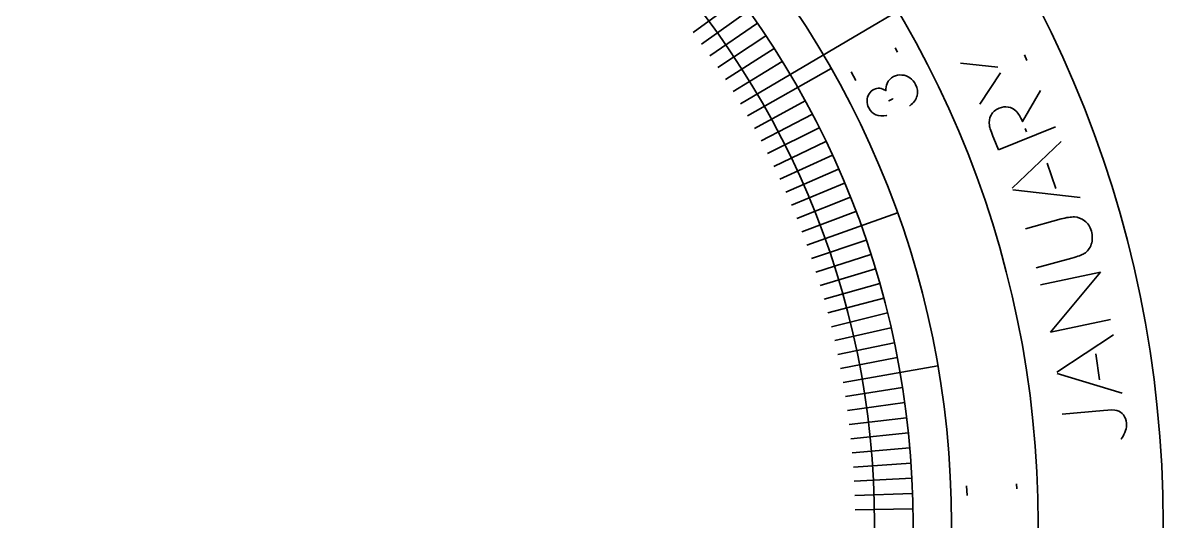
# Model space of a CAD drawing. Header units: inches. Extents: x 1 to 7, y 1 to 7.
# Drawn here: x 3.987 to 6.95, y 4.007 to 5.303 of the extents above; entities that cross this region are included whole.
import ezdxf

# ---------------------------------------------------------------- set-up
doc = ezdxf.new("R2010")
doc.units = ezdxf.units.IN
doc.header["$MEASUREMENT"] = 0
doc.layers.add('Layer 1', color=7, linetype='Continuous', lineweight=0)

# ---------------------------------------------------------------- blocks, each defined once
blk = doc.blocks.new('Block_1')
at = {"layer": 'Layer 1', "color": 1, "lineweight": 35, "true_color": 0xff0000}
for points in [[(6.4402, 4.0739), (6.4402, 4.0739), (6.4392, 4.0994), (6.4392, 4.0994)], [(6.5688, 4.1042), (6.5688, 4.1042), (6.5693, 4.0913), (6.5693, 4.0913)]]:
    blk.add_open_spline(points, degree=3, dxfattribs=at)
blk = doc.blocks.new('Block_0')
at = {"layer": 'Layer 1'}
blk.add_blockref('Block_1', (0, 0), dxfattribs=at)
blk = doc.blocks.new('Block_3')
at = {"layer": 'Layer 1', "color": 1, "lineweight": 35, "true_color": 0xff0000}
for points in [[(6.2532, 5.238), (6.2532, 5.238), (6.2594, 5.2267), (6.2594, 5.2267)], [(6.1515, 5.1536), (6.1515, 5.1536), (6.1394, 5.176), (6.1394, 5.176)]]:
    blk.add_open_spline(points, degree=3, dxfattribs=at)
blk = doc.blocks.new('Block_2')
at = {"layer": 'Layer 1'}
blk.add_blockref('Block_3', (0, 0), dxfattribs=at)
blk = doc.blocks.new('Block_5')
at = {"layer": 'Layer 1', "color": 1, "lineweight": 35, "true_color": 0xff0000}
for points, knots in [([(6.2315, 5.0626), (6.2315, 5.0626), (6.2315, 5.0626), (6.2315, 5.0626), (6.2209, 5.06), (6.2115, 5.0605), (6.2033, 5.064), (6.2033, 5.064), (6.2033, 5.064), (6.2033, 5.064), (6.2033, 5.064), (6.2033, 5.064), (6.2033, 5.064), (6.1951, 5.0676), (6.1889, 5.0735), (6.1848, 5.0818), (6.1848, 5.0818), (6.1848, 5.0818), (6.1848, 5.0818), (6.1848, 5.0818), (6.1848, 5.0818), (6.1848, 5.0818), (6.1818, 5.0879), (6.1804, 5.0942), (6.1806, 5.1008), (6.1806, 5.1008), (6.1806, 5.1008), (6.1806, 5.1008), (6.1806, 5.1008), (6.1806, 5.1008), (6.1806, 5.1008), (6.1807, 5.1074), (6.1824, 5.1133), (6.1857, 5.1185), (6.1857, 5.1185), (6.1857, 5.1185), (6.1857, 5.1185), (6.1857, 5.1185), (6.1857, 5.1185), (6.1857, 5.1185), (6.189, 5.1237), (6.1931, 5.1276), (6.1983, 5.1301), (6.1983, 5.1301), (6.1983, 5.1301), (6.1983, 5.1301), (6.1983, 5.1301), (6.1983, 5.1301), (6.1983, 5.1301), (6.2083, 5.1351), (6.2186, 5.134), (6.2294, 5.127), (6.2294, 5.127), (6.2294, 5.127), (6.2294, 5.127), (6.2294, 5.127), (6.2294, 5.127), (6.2294, 5.127), (6.2289, 5.1337), (6.23, 5.1399), (6.2326, 5.1457), (6.2326, 5.1457), (6.2326, 5.1457), (6.2326, 5.1457), (6.2326, 5.1457), (6.2326, 5.1457), (6.2326, 5.1457), (6.2362, 5.1538), (6.2419, 5.1597), (6.2495, 5.1635), (6.2495, 5.1635), (6.2495, 5.1635), (6.2495, 5.1635), (6.2495, 5.1635), (6.2495, 5.1635), (6.2495, 5.1635), (6.2561, 5.1668), (6.2632, 5.1682), (6.2709, 5.1676), (6.2709, 5.1676), (6.2709, 5.1676), (6.2709, 5.1676), (6.2709, 5.1676), (6.2709, 5.1676), (6.2709, 5.1676), (6.2786, 5.1671), (6.2856, 5.1647), (6.2918, 5.1603), (6.2918, 5.1603), (6.2918, 5.1603), (6.2918, 5.1603), (6.2918, 5.1603), (6.2918, 5.1603), (6.2918, 5.1603), (6.2981, 5.1559), (6.303, 5.15), (6.3067, 5.1426), (6.3067, 5.1426), (6.3067, 5.1426), (6.3067, 5.1426), (6.3067, 5.1426), (6.3067, 5.1426), (6.3067, 5.1426), (6.3117, 5.1326), (6.3129, 5.1228), (6.3105, 5.1133), (6.3105, 5.1133), (6.3105, 5.1133), (6.3105, 5.1133), (6.3105, 5.1133), (6.3105, 5.1133), (6.3105, 5.1133), (6.308, 5.1037), (6.3017, 5.0951), (6.2916, 5.0876), (6.2916, 5.0876), (6.2916, 5.0876), (6.2916, 5.0876)], [0, 0, 0, 0, 1, 1, 1, 2, 2, 2, 3, 3, 3, 4, 4, 4, 5, 5, 5, 6, 6, 6, 7, 7, 7, 8, 8, 8, 9, 9, 9, 10, 10, 10, 11, 11, 11, 12, 12, 12, 13, 13, 13, 14, 14, 14, 15, 15, 15, 16, 16, 16, 17, 17, 17, 18, 18, 18, 19, 19, 19, 20, 20, 20, 21, 21, 21, 22, 22, 22, 23, 23, 23, 24, 24, 24, 25, 25, 25, 26, 26, 26, 27, 27, 27, 28, 28, 28, 29, 29, 29, 30, 30, 30, 31, 31, 31, 32, 32, 32, 33, 33, 33, 34, 34, 34, 35, 35, 35, 36, 36, 36, 37, 37, 37, 38, 38, 38, 39, 39, 39, 39]), ([(6.2477, 5.1059), (6.2477, 5.1059), (6.2477, 5.1059), (6.2477, 5.1059), (6.2477, 5.1059), (6.237, 5.1006), (6.237, 5.1006), (6.237, 5.1006), (6.237, 5.1006), (6.237, 5.1006)], [0, 0, 0, 0, 1, 1, 1, 2, 2, 2, 3, 3, 3, 3])]:
    blk.add_open_spline(points, degree=3, knots=knots, dxfattribs=at)
blk = doc.blocks.new('Block_4')
at = {"layer": 'Layer 1'}
blk.add_blockref('Block_5', (0, 0), dxfattribs=at)
blk = doc.blocks.new('Block_67')
at = {"layer": 'Layer 1', "color": 1, "lineweight": 35, "true_color": 0xff0000}
blk.add_open_spline([(6.6878, 4.2853), (6.6878, 4.2853), (6.7951, 4.2953), (6.7951, 4.2953), (6.7951, 4.2953), (6.7951, 4.2953), (6.7951, 4.2953), (6.8116, 4.2968), (6.8232, 4.2966), (6.8298, 4.2947), (6.8298, 4.2947), (6.8298, 4.2947), (6.8298, 4.2947), (6.8298, 4.2947), (6.8298, 4.2947), (6.8298, 4.2947), (6.8365, 4.2927), (6.8421, 4.2889), (6.8465, 4.2833), (6.8465, 4.2833), (6.8465, 4.2833), (6.8465, 4.2833), (6.8465, 4.2833), (6.8465, 4.2833), (6.8465, 4.2833), (6.8509, 4.2777), (6.8535, 4.2706), (6.8543, 4.2621), (6.8543, 4.2621), (6.8543, 4.2621), (6.8543, 4.2621), (6.8543, 4.2621), (6.8543, 4.2621), (6.8543, 4.2621), (6.8549, 4.2557), (6.8542, 4.2493), (6.8523, 4.2428), (6.8523, 4.2428), (6.8523, 4.2428), (6.8523, 4.2428), (6.8523, 4.2428), (6.8523, 4.2428), (6.8523, 4.2428), (6.8504, 4.2364), (6.8467, 4.229), (6.8412, 4.2209), (6.8412, 4.2209), (6.8412, 4.2209), (6.8412, 4.2209)], degree=3, knots=[0, 0, 0, 0, 1, 1, 1, 2, 2, 2, 3, 3, 3, 4, 4, 4, 5, 5, 5, 6, 6, 6, 7, 7, 7, 8, 8, 8, 9, 9, 9, 10, 10, 10, 11, 11, 11, 12, 12, 12, 13, 13, 13, 14, 14, 14, 15, 15, 15, 16, 16, 16, 16], dxfattribs=at)
blk = doc.blocks.new('Block_69')
at = {"layer": 'Layer 1', "color": 1, "lineweight": 35, "true_color": 0xff0000}
for points in [[(6.6737, 4.395), (6.6737, 4.395), (6.8208, 4.4919), (6.8208, 4.4919)], [(6.7749, 4.4425), (6.7749, 4.4425), (6.7849, 4.3744), (6.7849, 4.3744)], [(6.8431, 4.3397), (6.8431, 4.3397), (6.6742, 4.3912), (6.6742, 4.3912)]]:
    blk.add_open_spline(points, degree=3, dxfattribs=at)
blk = doc.blocks.new('Block_68')
at = {"layer": 'Layer 1'}
blk.add_blockref('Block_69', (0, 0), dxfattribs=at)
blk = doc.blocks.new('Block_71')
at = {"layer": 'Layer 1', "color": 1, "lineweight": 35, "true_color": 0xff0000}
for points in [[(6.631, 4.6215), (6.631, 4.6215), (6.7872, 4.6545), (6.7872, 4.6545)], [(6.8131, 4.5319), (6.8131, 4.5319), (6.657, 4.4989), (6.657, 4.4989)]]:
    blk.add_open_spline(points, degree=3, dxfattribs=at)
blk = doc.blocks.new('Block_70')
at = {"layer": 'Layer 1'}
blk.add_blockref('Block_71', (0, 0), dxfattribs=at)
blk = doc.blocks.new('Block_73')
at = {"layer": 'Layer 1', "color": 1, "lineweight": 35, "true_color": 0xff0000}
blk.add_lwpolyline([(6.6199, 4.6657)], dxfattribs=at)
blk.add_open_spline([(6.5919, 4.7676), (6.5919, 4.7676), (6.6848, 4.7932), (6.6848, 4.7932), (6.6848, 4.7932), (6.6848, 4.7932), (6.6848, 4.7932), (6.6986, 4.797), (6.71, 4.7987), (6.7192, 4.7983), (6.7192, 4.7983), (6.7192, 4.7983), (6.7192, 4.7983), (6.7192, 4.7983), (6.7192, 4.7983), (6.7192, 4.7983), (6.7285, 4.798), (6.7373, 4.7946), (6.7458, 4.7883), (6.7458, 4.7883), (6.7458, 4.7883), (6.7458, 4.7883), (6.7458, 4.7883), (6.7458, 4.7883), (6.7458, 4.7883), (6.7543, 4.782), (6.7601, 4.7731), (6.7633, 4.7616), (6.7633, 4.7616), (6.7633, 4.7616), (6.7633, 4.7616), (6.7633, 4.7616), (6.7633, 4.7616), (6.7633, 4.7616), (6.7667, 4.7492), (6.7666, 4.7378), (6.7631, 4.7273), (6.7631, 4.7273), (6.7631, 4.7273), (6.7631, 4.7273), (6.7631, 4.7273), (6.7631, 4.7273), (6.7631, 4.7273), (6.7597, 4.7168), (6.7534, 4.7087), (6.7445, 4.703), (6.7445, 4.703), (6.7445, 4.703), (6.7445, 4.703), (6.7445, 4.703), (6.7445, 4.703), (6.7445, 4.703), (6.739, 4.6995), (6.7285, 4.6956), (6.7128, 4.6913), (6.7128, 4.6913), (6.7128, 4.6913), (6.7128, 4.6913)], degree=3, knots=[0, 0, 0, 0, 1, 1, 1, 2, 2, 2, 3, 3, 3, 4, 4, 4, 5, 5, 5, 6, 6, 6, 7, 7, 7, 8, 8, 8, 9, 9, 9, 10, 10, 10, 11, 11, 11, 12, 12, 12, 13, 13, 13, 14, 14, 14, 15, 15, 15, 16, 16, 16, 17, 17, 17, 18, 18, 18, 19, 19, 19, 19], dxfattribs=at)
blk = doc.blocks.new('Block_72')
at = {"layer": 'Layer 1'}
blk.add_blockref('Block_73', (0, 0), dxfattribs=at)
blk = doc.blocks.new('Block_75')
at = {"layer": 'Layer 1', "color": 1, "lineweight": 35, "true_color": 0xff0000}
for points in [[(6.5578, 4.8729), (6.5578, 4.8729), (6.685, 4.9947), (6.685, 4.9947)], [(6.6489, 4.9379), (6.6489, 4.9379), (6.671, 4.8727), (6.671, 4.8727)], [(6.7345, 4.8492), (6.7345, 4.8492), (6.5591, 4.8692), (6.5591, 4.8692)]]:
    blk.add_open_spline(points, degree=3, dxfattribs=at)
blk = doc.blocks.new('Block_74')
at = {"layer": 'Layer 1'}
blk.add_blockref('Block_75', (0, 0), dxfattribs=at)
blk = doc.blocks.new('Block_77')
at = {"layer": 'Layer 1', "color": 1, "lineweight": 35, "true_color": 0xff0000}
blk.add_lwpolyline([(6.6698, 5.0329)], dxfattribs=at)
blk.add_open_spline([(6.5219, 4.9729), (6.5219, 4.9729), (6.51, 5.0024), (6.51, 5.0024), (6.51, 5.0024), (6.51, 5.0024), (6.51, 5.0024), (6.5033, 5.0188), (6.4995, 5.0302), (6.4984, 5.0366), (6.4984, 5.0366), (6.4984, 5.0366), (6.4984, 5.0366), (6.4984, 5.0366), (6.4984, 5.0366), (6.4984, 5.0366), (6.4969, 5.0462), (6.4983, 5.055), (6.5027, 5.0632), (6.5027, 5.0632), (6.5027, 5.0632), (6.5027, 5.0632), (6.5027, 5.0632), (6.5027, 5.0632), (6.5027, 5.0632), (6.507, 5.0714), (6.514, 5.0774), (6.5237, 5.0814), (6.5237, 5.0814), (6.5237, 5.0814), (6.5237, 5.0814), (6.5237, 5.0814), (6.5237, 5.0814), (6.5237, 5.0814), (6.5317, 5.0846), (6.5396, 5.0856), (6.5472, 5.0843), (6.5472, 5.0843), (6.5472, 5.0843), (6.5472, 5.0843), (6.5472, 5.0843), (6.5472, 5.0843), (6.5472, 5.0843), (6.5549, 5.083), (6.5617, 5.0794), (6.5676, 5.0737), (6.5676, 5.0737), (6.5676, 5.0737), (6.5676, 5.0737), (6.5676, 5.0737), (6.5676, 5.0737), (6.5676, 5.0737), (6.5736, 5.0679), (6.5791, 5.0588), (6.5842, 5.0465), (6.5842, 5.0465), (6.5842, 5.0465), (6.5842, 5.0465), (6.5842, 5.0465), (6.6314, 5.1276), (6.6314, 5.1276)], degree=3, knots=[0, 0, 0, 0, 1, 1, 1, 2, 2, 2, 3, 3, 3, 4, 4, 4, 5, 5, 5, 6, 6, 6, 7, 7, 7, 8, 8, 8, 9, 9, 9, 10, 10, 10, 11, 11, 11, 12, 12, 12, 13, 13, 13, 14, 14, 14, 15, 15, 15, 16, 16, 16, 17, 17, 17, 18, 18, 18, 19, 19, 19, 20, 20, 20, 20], dxfattribs=at)
blk.add_open_spline([(6.5916, 5.0283), (6.5916, 5.0283), (6.5951, 5.0198), (6.5951, 5.0198)], degree=3, dxfattribs=at)
blk = doc.blocks.new('Block_76')
at = {"layer": 'Layer 1'}
blk.add_blockref('Block_77', (0, 0), dxfattribs=at)
blk = doc.blocks.new('Block_79')
at = {"layer": 'Layer 1', "color": 1, "lineweight": 35, "true_color": 0xff0000}
for points in [[(6.5269, 5.1734)], [(6.4732, 5.0914)]]:
    blk.add_lwpolyline(points, dxfattribs=at)
for points in [[(6.5893, 5.2199), (6.5893, 5.2199), (6.596, 5.2057), (6.596, 5.2057)], [(6.4233, 5.1981), (6.4233, 5.1981), (6.5202, 5.1876), (6.5202, 5.1876)]]:
    blk.add_open_spline(points, degree=3, dxfattribs=at)
blk = doc.blocks.new('Block_78')
at = {"layer": 'Layer 1'}
blk.add_blockref('Block_79', (0, 0), dxfattribs=at)

msp = doc.modelspace()

# ---------------------------------------------------------------- linework, layer by layer
at = {"layer": 'Layer 1', "color": 1, "lineweight": 35, "true_color": 0xff0000}
for p, q in [((6.4732, 5.0914), (6.5269, 5.1734)), ((6.6698, 5.0329), (6.5219, 4.9729)), ((6.6199, 4.6657), (6.7128, 4.6913)), ((6.7872, 4.6545), (6.657, 4.4989))]:
    msp.add_line(p, q, dxfattribs=at)
at = {"layer": 'Layer 1', "color": 18, "lineweight": 35, "true_color": 0x000000}
for points in [[(1.05, 4), (1.05, 5.6292), (2.3708, 6.95), (4, 6.95), (5.6292, 6.95), (6.95, 5.6292), (6.95, 4), (6.95, 2.3708), (5.6292, 1.05), (4, 1.05), (2.3708, 1.05), (1.05, 2.3708), (1.05, 4)], [(1.8, 4), (1.8, 5.215), (2.785, 6.2), (4, 6.2), (5.215, 6.2), (6.2, 5.215), (6.2, 4), (6.2, 2.785), (5.215, 1.8), (4, 1.8), (2.785, 1.8), (1.8, 2.785), (1.8, 4)]]:
    msp.add_open_spline(points, degree=3, knots=[0, 0, 0, 0, 1, 1, 1, 2, 2, 2, 3, 3, 3, 4, 4, 4, 4], dxfattribs=at)
at = {"layer": 'Layer 1', "color": 1, "lineweight": 35, "true_color": 0xff0000}
for points in [[(1.375, 4), (1.375, 5.4497), (2.5503, 6.625), (4, 6.625), (5.4497, 6.625), (6.625, 5.4497), (6.625, 4), (6.625, 2.5503), (5.4497, 1.375), (4, 1.375), (2.5503, 1.375), (1.375, 2.5503), (1.375, 4)], [(1.6, 4), (1.6, 5.3255), (2.6745, 6.4), (4, 6.4), (5.3255, 6.4), (6.4, 5.3255), (6.4, 4), (6.4, 2.6745), (5.3255, 1.6), (4, 1.6), (2.6745, 1.6), (1.6, 2.6745), (1.6, 4)], [(1.7, 4), (1.7, 5.2703), (2.7297, 6.3), (4, 6.3), (5.2703, 6.3), (6.3, 5.2703), (6.3, 4), (6.3, 2.7297), (5.2703, 1.7), (4, 1.7), (2.7297, 1.7), (1.7, 2.7297), (1.7, 4)]]:
    msp.add_open_spline(points, degree=3, knots=[0, 0, 0, 0, 1, 1, 1, 2, 2, 2, 3, 3, 3, 4, 4, 4, 4], dxfattribs=at)
for points in [[(5.8515, 5.093), (5.8515, 5.093), (6.5834, 5.5251), (6.5834, 5.5251)], [(5.729, 5.2779), (5.729, 5.2779), (5.8496, 5.3671), (5.8496, 5.3671)], [(5.7507, 5.248), (5.7507, 5.248), (5.8729, 5.3351), (5.8729, 5.3351)], [(5.7719, 5.2177), (5.7719, 5.2177), (5.8955, 5.3027), (5.8955, 5.3027)], [(5.7926, 5.187), (5.7926, 5.187), (5.9177, 5.2699), (5.9177, 5.2699)], [(5.8128, 5.156), (5.8128, 5.156), (5.9392, 5.2367), (5.9392, 5.2367)], [(5.8324, 5.1247), (5.8324, 5.1247), (5.9602, 5.2031), (5.9602, 5.2031)], [(5.87, 5.061), (5.87, 5.061), (6.0874, 5.1843), (6.0874, 5.1843)], [(5.888, 5.0287), (5.888, 5.0287), (6.0197, 5.1004), (6.0197, 5.1004)], [(5.9054, 4.996), (5.9054, 4.996), (6.0383, 5.0655), (6.0383, 5.0655)], [(5.9222, 4.9631), (5.9222, 4.9631), (6.0563, 5.0303), (6.0563, 5.0303)], [(5.9385, 4.9299), (5.9385, 4.9299), (6.0737, 4.9948), (6.0737, 4.9948)], [(5.9542, 4.8964), (5.9542, 4.8964), (6.0906, 4.9589), (6.0906, 4.9589)], [(5.9693, 4.8627), (5.9693, 4.8627), (6.1067, 4.9228), (6.1067, 4.9228)], [(5.9839, 4.8287), (5.9839, 4.8287), (6.1223, 4.8865), (6.1223, 4.8865)], [(5.9979, 4.7944), (5.9979, 4.7944), (6.1372, 4.8498), (6.1372, 4.8498)], [(6.0112, 4.7599), (6.0112, 4.7599), (6.1515, 4.8129), (6.1515, 4.8129)], [(6.024, 4.7252), (6.024, 4.7252), (6.2593, 4.8095), (6.2593, 4.8095)], [(6.0362, 4.6903), (6.0362, 4.6903), (6.1782, 4.7384), (6.1782, 4.7384)], [(6.0477, 4.6552), (6.0477, 4.6552), (6.1906, 4.7009), (6.1906, 4.7009)], [(6.0587, 4.6198), (6.0587, 4.6198), (6.2023, 4.6631), (6.2023, 4.6631)], [(6.0691, 4.5843), (6.0691, 4.5843), (6.2134, 4.6251), (6.2134, 4.6251)], [(6.0788, 4.5487), (6.0788, 4.5487), (6.2239, 4.5869), (6.2239, 4.5869)], [(6.0879, 4.5128), (6.0879, 4.5128), (6.2336, 4.5486), (6.2336, 4.5486)], [(6.0965, 4.4768), (6.0965, 4.4768), (6.2427, 4.5101), (6.2427, 4.5101)], [(6.1044, 4.4407), (6.1044, 4.4407), (6.2512, 4.4714), (6.2512, 4.4714)], [(6.1116, 4.4044), (6.1116, 4.4044), (6.2589, 4.4326), (6.2589, 4.4326)], [(6.1183, 4.368), (6.1183, 4.368), (6.3646, 4.4108), (6.3646, 4.4108)], [(6.1243, 4.3315), (6.1243, 4.3315), (6.2725, 4.3547), (6.2725, 4.3547)], [(6.1297, 4.295), (6.1297, 4.295), (6.2783, 4.3155), (6.2783, 4.3155)], [(6.1344, 4.2583), (6.1344, 4.2583), (6.2833, 4.2763), (6.2833, 4.2763)], [(6.1386, 4.2215), (6.1386, 4.2215), (6.2878, 4.237), (6.2878, 4.237)], [(6.1421, 4.1847), (6.1421, 4.1847), (6.2915, 4.1976), (6.2915, 4.1976)], [(6.1449, 4.1478), (6.1449, 4.1478), (6.2946, 4.1581), (6.2946, 4.1581)], [(6.1471, 4.1109), (6.1471, 4.1109), (6.2969, 4.1186), (6.2969, 4.1186)], [(6.1487, 4.074), (6.1487, 4.074), (6.2986, 4.0791), (6.2986, 4.0791)], [(6.1497, 4.037), (6.1497, 4.037), (6.2997, 4.0396), (6.2997, 4.0396)]]:
    msp.add_open_spline(points, degree=3, dxfattribs=at)

# ---------------------------------------------------------------- block references
at = {"layer": 'Layer 1'}
for name in ['Block_2', 'Block_78', 'Block_4', 'Block_76', 'Block_74', 'Block_72', 'Block_70', 'Block_68', 'Block_67', 'Block_0']:
    msp.add_blockref(name, (0, 0), dxfattribs=at)

doc.saveas('drawing.dxf')
